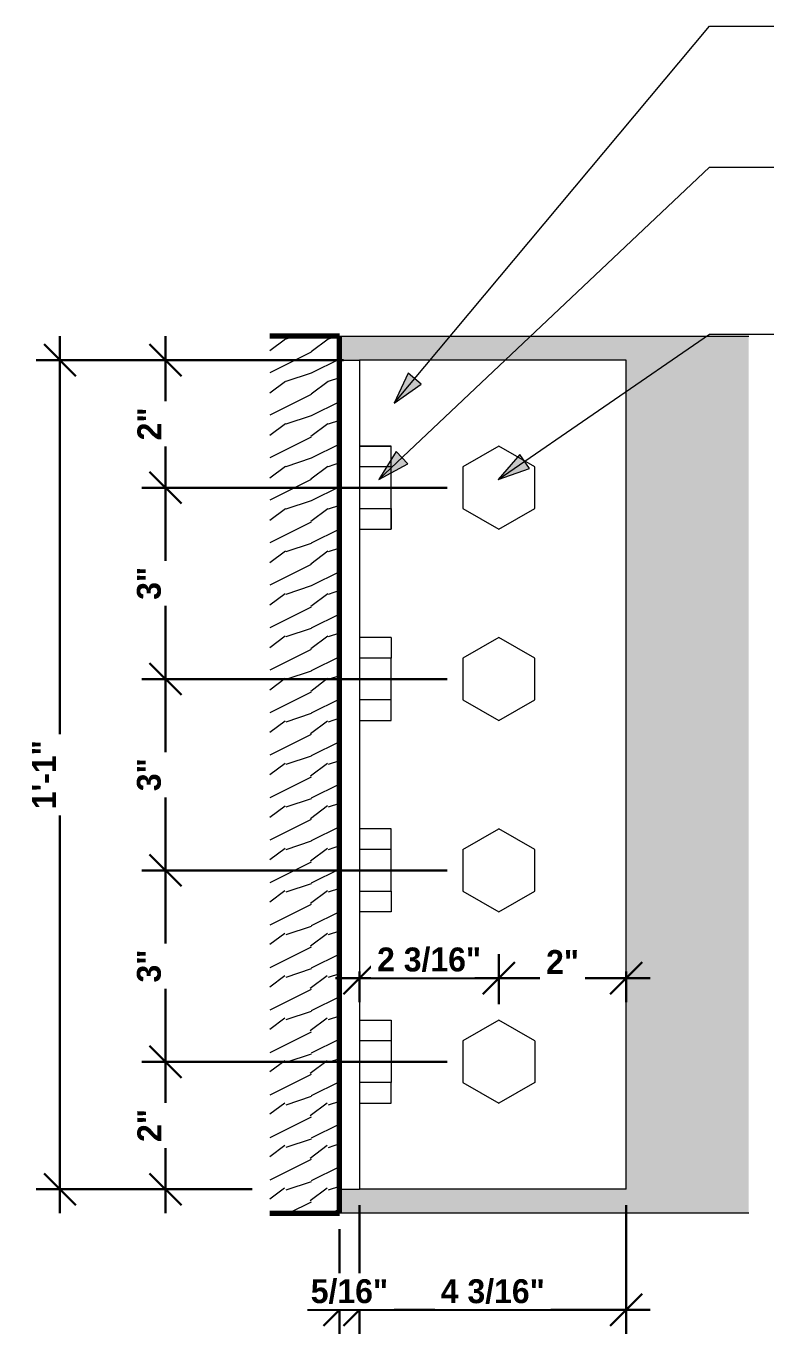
# Model space of a CAD drawing. Header units: inches. Extents: x -8628 to -8572.5, y 220.6 to 254.1.
# Drawn here: x -8628.05 to -8616.32, y 233.11 to 253.61 of the extents above; entities that cross this region are included whole.
import ezdxf

# ---------------------------------------------------------------- set-up
doc = ezdxf.new("R2010")
doc.units = ezdxf.units.IN
doc.header["$MEASUREMENT"] = 0
for name, color, linetype, lineweight in [('A-ANNO-DIMS-1', 211, 'Continuous', 30), ('G-ANNO-TEXT', 231, 'Continuous', 9), ('S-BEAM', 12, 'Continuous', 9), ('S-BEAM-1', 63, 'Continuous', 9), ('S-BEAM-2', 12, 'Continuous', 70), ('S-FSTN', 2, 'Continuous', 9)]:
    doc.layers.add(name, color=color, linetype=linetype, lineweight=lineweight)
doc.styles.add('Century Gothic_B', font='GOTHICB.TTF', dxfattribs={"height": 0.375})
doc.dimstyles.new('OD__1_16__Tol__', dxfattribs={"dimscale": 12, "dimtxt": 0.391563, "dimasz": 0.041667, "dimexe": 0.03125, "dimexo": 0.020833, "dimgap": 0.005208, "dimtad": 1, "dimdec": 4, "dimrnd": 0.0625, "dimzin": 3, "dimdsep": 46, "dimlunit": 4, "dimtxsty": 'Century Gothic_B', "dimblk1": 'OBLIQUE', "dimblk2": 'OBLIQUE', "dimsah": 1, "dimcen": 0.09, "dimdle": 0.03125, "dimazin": 0, "dimtfac": 1, "dimtdec": 4, "dimtix": 1, "dimtmove": 0, "dimatfit": 3, "dimfxl": 1, "dimtvp": 1, "dimtfill": 1, "dimfrac": 2, "dimtolj": 1, "dimtzin": 0, "dimlwd": 30, "dimlwe": 30, "dimarcsym": 2})

# ---------------------------------------------------------------- blocks, each defined once
blk = doc.blocks.new('Dimension Lumber - GLULAM - 5_125 in_ x 13_75 in_-2274259-GLULAM CONNECTION _1_ - VIEW 1')
at = {"layer": 'S-BEAM-1'}
blk.add_hatch(color=256, dxfattribs=at).paths.add_polyline_path([(-8620.632, 235), (-8616.71, 235), (-8616.71, 248.75), (-8623.132, 248.75), (-8623.132, 248.375), (-8618.632, 248.375), (-8618.632, 235.375), (-8623.132, 235.375), (-8623.132, 235), (-8620.773, 235)], flags=0)
at = {"layer": 'S-BEAM'}
for p, q in [((-8623.132, 248.75), (-8616.71, 248.75)), ((-8616.71, 235), (-8623.132, 235))]:
    blk.add_line(p, q, dxfattribs=at)
blk = doc.blocks.new('060523 - W_P_C - Fastenings - Column Base _ Top with X Bracing - Custom - GLULAM CONNECTION _1_-2390692-GLULAM CONNECTION _1_ - VIEW 1')
at = {"layer": 'S-FSTN'}
for p, q in [((-8623.132, 248.375), (-8622.819, 248.375)), ((-8618.632, 248.375), (-8622.819, 248.375)), ((-8622.819, 248.375), (-8622.819, 235.375)), ((-8618.632, 235.375), (-8618.632, 248.375)), ((-8622.819, 247.025), (-8622.319, 247.025)), ((-8622.319, 247.025), (-8622.819, 247.025)), ((-8622.319, 246.7), (-8622.319, 247.025)), ((-8622.319, 246.7), (-8622.319, 247.025)), ((-8620.632, 247.025), (-8621.194, 246.7)), ((-8620.632, 247.025), (-8621.194, 246.7)), ((-8620.069, 246.7), (-8620.632, 247.025)), ((-8620.069, 246.7), (-8620.632, 247.025)), ((-8622.319, 246.7), (-8622.819, 246.7)), ((-8622.319, 246.7), (-8622.819, 246.7)), ((-8622.319, 246.05), (-8622.319, 246.7)), ((-8622.319, 246.05), (-8622.319, 246.7)), ((-8621.194, 246.7), (-8621.194, 246.05)), ((-8621.194, 246.7), (-8621.194, 246.05)), ((-8620.069, 246.05), (-8620.069, 246.7)), ((-8620.069, 246.05), (-8620.069, 246.7)), ((-8622.819, 246.05), (-8622.319, 246.05)), ((-8622.819, 246.05), (-8622.319, 246.05)), ((-8622.319, 246.05), (-8622.319, 245.725)), ((-8622.319, 245.725), (-8622.319, 246.05)), ((-8621.194, 246.05), (-8620.632, 245.725)), ((-8621.194, 246.05), (-8620.632, 245.725)), ((-8620.632, 245.725), (-8620.069, 246.05)), ((-8620.632, 245.725), (-8620.069, 246.05)), ((-8622.819, 245.725), (-8622.319, 245.725)), ((-8622.819, 245.725), (-8622.319, 245.725)), ((-8622.319, 244.025), (-8622.819, 244.025)), ((-8622.319, 244.025), (-8622.319, 243.7)), ((-8620.632, 244.025), (-8621.194, 243.7)), ((-8620.069, 243.7), (-8620.632, 244.025)), ((-8622.319, 243.7), (-8622.819, 243.7)), ((-8622.319, 243.05), (-8622.319, 243.7)), ((-8621.194, 243.7), (-8621.194, 243.05)), ((-8620.069, 243.05), (-8620.069, 243.7)), ((-8622.319, 243.05), (-8622.819, 243.05)), ((-8622.319, 242.725), (-8622.319, 243.05)), ((-8621.194, 243.05), (-8620.632, 242.725)), ((-8620.632, 242.725), (-8620.069, 243.05)), ((-8622.819, 242.725), (-8622.319, 242.725)), ((-8622.319, 241.025), (-8622.819, 241.025)), ((-8622.319, 240.7), (-8622.319, 241.025)), ((-8621.194, 240.7), (-8620.632, 241.025)), ((-8620.069, 240.7), (-8620.632, 241.025)), ((-8622.319, 240.7), (-8622.819, 240.7)), ((-8622.319, 240.05), (-8622.319, 240.7)), ((-8621.194, 240.7), (-8621.194, 240.05)), ((-8620.069, 240.05), (-8620.069, 240.7)), ((-8622.819, 240.05), (-8622.319, 240.05)), ((-8622.319, 240.05), (-8622.319, 239.725)), ((-8621.194, 240.05), (-8620.632, 239.725)), ((-8620.632, 239.725), (-8620.069, 240.05)), ((-8622.319, 239.725), (-8622.819, 239.725)), ((-8622.819, 238.025), (-8622.319, 238.025)), ((-8622.319, 238.025), (-8622.319, 237.7)), ((-8620.632, 238.025), (-8621.194, 237.7)), ((-8620.069, 237.7), (-8620.632, 238.025)), ((-8622.319, 237.7), (-8622.819, 237.7)), ((-8622.319, 237.7), (-8622.319, 237.05)), ((-8621.194, 237.7), (-8621.194, 237.05)), ((-8620.069, 237.7), (-8620.069, 237.05)), ((-8622.319, 237.05), (-8622.819, 237.05)), ((-8622.319, 236.725), (-8622.319, 237.05)), ((-8621.194, 237.05), (-8620.632, 236.725)), ((-8620.069, 237.05), (-8620.632, 236.725)), ((-8622.819, 236.725), (-8622.319, 236.725)), ((-8623.132, 235.375), (-8622.819, 235.375)), ((-8618.632, 235.375), (-8622.819, 235.375))]:
    blk.add_line(p, q, dxfattribs=at)
blk = doc.blocks.new('Dimension Lumber - GLULAM - 5_125 in_ x 13_75 in_-2000024-GLULAM CONNECTION _1_ - VIEW 1')
at = {"layer": 'S-BEAM'}
h = blk.add_hatch(dxfattribs=at)
h.set_pattern_fill('FP_1', color=256, style=0, pattern_type=2)
h.set_pattern_definition([(216.87, (-8637.303, 241.371), (1.9989976, 1.3330036), [0.333, -2.999]), (206.565, (-8636.903, 241.171), (-0.666349, -0.6663477), [0.745, -0.745]), (198.435, (-8636.903, 240.837), (-1.3325832, -0.6666093), [0.421, -1.686])])
h.paths.add_polyline_path([(-8623.132, 235), (-8623.132, 248.75), (-8624.223, 248.75), (-8624.223, 235)], flags=0)
at = {"layer": 'S-BEAM-2'}
for p, q in [((-8623.132, 248.75), (-8624.223, 248.75)), ((-8623.132, 235), (-8623.132, 248.75)), ((-8624.223, 235), (-8623.132, 235))]:
    blk.add_line(p, q, dxfattribs=at)
blk = doc.blocks.new('_Oblique')
at = {"color": 0, "linetype": 'ByBlock', "lineweight": -2}
blk.add_line((-0.5, -0.5), (0.5, 0.5), dxfattribs=at)
blk = doc.blocks.new('DIMBLOCK1-GLULAM CONNECTION _1_ - VIEW 1')
at = {"layer": 'A-ANNO-DIMS-1', "color": 0, "lineweight": 30, "transparency": 16777216}
for p, q in [((-8622.819, 235.125), (-8622.819, 233.109)), ((-8618.632, 235.125), (-8618.632, 233.109)), ((-8618.257, 233.484), (-8623.194, 233.484))]:
    blk.add_line(p, q, dxfattribs=at)
at = {"layer": 'Defpoints', "color": 0, "transparency": 16777216}
for p in [(-8622.819, 235.375), (-8618.632, 235.375), (-8622.819, 233.484)]:
    blk.add_point(p, dxfattribs=at)
at = {"layer": 'A-ANNO-DIMS-1', "color": 0, "lineweight": 30, "transparency": 16777216, "xscale": 0.4999999999999999, "yscale": 0.4999999999999999, "zscale": 0.4999999999999999, "rotation": 180}
blk.add_blockref('_Oblique', (-8622.819, 233.484), dxfattribs=at)
at = {"layer": 'A-ANNO-DIMS-1', "color": 0, "lineweight": 30, "transparency": 16777216, "xscale": 0.4999999999999999, "yscale": 0.4999999999999999, "zscale": 0.4999999999999999}
blk.add_blockref('_Oblique', (-8618.632, 233.484), dxfattribs=at)
at = {"layer": 'A-ANNO-DIMS-1', "color": 0, "transparency": 16777216, "insert": (-8620.726, 233.772), "char_height": 0.375, "attachment_point": 5, "style": 'Century Gothic_B', "bg_fill": 3, "box_fill_scale": 1.25, "bg_fill_color": 256, "bg_fill_true_color": 13158600, "bg_fill_transparency": 0}
blk.add_mtext('\\A1;4 3/16"', dxfattribs=at)
blk = doc.blocks.new('DIMBLOCK2-GLULAM CONNECTION _1_ - VIEW 1')
at = {"layer": 'A-ANNO-DIMS-1', "color": 0, "lineweight": 30, "transparency": 16777216}
for p, q in [((-8622.819, 235.125), (-8622.819, 233.109)), ((-8623.132, 234.75), (-8623.132, 233.109)), ((-8623.132, 233.484), (-8623.632, 233.484)), ((-8622.819, 233.484), (-8623.132, 233.484)), ((-8622.819, 233.484), (-8622.319, 233.484))]:
    blk.add_line(p, q, dxfattribs=at)
at = {"layer": 'Defpoints', "color": 0, "transparency": 16777216}
for p in [(-8622.819, 235.375), (-8623.132, 235)]:
    blk.add_point(p, dxfattribs=at)
at = {"layer": 'A-ANNO-DIMS-1', "color": 0, "lineweight": 30, "transparency": 16777216, "xscale": 0.4999999999999999, "yscale": 0.4999999999999999, "zscale": 0.4999999999999999}
blk.add_blockref('_Oblique', (-8623.132, 233.484), dxfattribs=at)
at = {"layer": 'A-ANNO-DIMS-1', "color": 0, "lineweight": 30, "transparency": 16777216, "xscale": 0.4999999999999999, "yscale": 0.4999999999999999, "zscale": 0.4999999999999999, "rotation": 180}
blk.add_blockref('_Oblique', (-8622.819, 233.484), dxfattribs=at)
at = {"layer": 'A-ANNO-DIMS-1', "color": 0, "transparency": 16777216, "insert": (-8622.976, 233.772), "char_height": 0.375, "attachment_point": 5, "style": 'Century Gothic_B', "bg_fill": 3, "box_fill_scale": 1.25, "bg_fill_color": 256, "bg_fill_true_color": 13158600, "bg_fill_transparency": 0}
blk.add_mtext('\\A1;5/16"', dxfattribs=at)
at = {"layer": 'Defpoints', "color": 0, "transparency": 16777216}
blk.add_point((-8623.132, 233.484), dxfattribs=at)
blk = doc.blocks.new('DIMBLOCK3-GLULAM CONNECTION _1_ - VIEW 1')
at = {"layer": 'A-ANNO-DIMS-1', "color": 0, "lineweight": 30, "transparency": 16777216}
for p, q in [((-8625.861, 235), (-8625.861, 237.75)), ((-8621.444, 237.375), (-8626.236, 237.375)), ((-8624.503, 235.375), (-8626.236, 235.375))]:
    blk.add_line(p, q, dxfattribs=at)
at = {"layer": 'Defpoints', "color": 0, "transparency": 16777216}
for p in [(-8625.861, 237.375), (-8621.194, 237.375), (-8624.253, 235.375)]:
    blk.add_point(p, dxfattribs=at)
at = {"layer": 'A-ANNO-DIMS-1', "color": 0, "lineweight": 30, "transparency": 16777216, "xscale": 0.4999999999999999, "yscale": 0.4999999999999999, "zscale": 0.4999999999999999}
for p, rotation in [((-8625.861, 237.375), 90), ((-8625.861, 235.375), 270)]:
    blk.add_blockref('_Oblique', p, dxfattribs=dict(at, rotation=rotation))
at = {"layer": 'A-ANNO-DIMS-1', "color": 0, "transparency": 16777216, "insert": (-8626.116, 236.375), "char_height": 0.375, "attachment_point": 5, "rotation": 90, "style": 'Century Gothic_B', "bg_fill": 3, "box_fill_scale": 1.25, "bg_fill_color": 256, "bg_fill_true_color": 13158600, "bg_fill_transparency": 0}
blk.add_mtext('\\A1;2"', dxfattribs=at)
blk = doc.blocks.new('DIMBLOCK4-GLULAM CONNECTION _1_ - VIEW 1')
at = {"layer": 'A-ANNO-DIMS-1', "color": 0, "lineweight": 30, "transparency": 16777216}
for p, q in [((-8625.861, 237), (-8625.861, 240.75)), ((-8621.444, 240.375), (-8626.236, 240.375)), ((-8621.444, 237.375), (-8626.236, 237.375))]:
    blk.add_line(p, q, dxfattribs=at)
at = {"layer": 'Defpoints', "color": 0, "transparency": 16777216}
for p in [(-8625.861, 240.375), (-8621.194, 240.375), (-8621.194, 237.375)]:
    blk.add_point(p, dxfattribs=at)
at = {"layer": 'A-ANNO-DIMS-1', "color": 0, "lineweight": 30, "transparency": 16777216, "xscale": 0.4999999999999999, "yscale": 0.4999999999999999, "zscale": 0.4999999999999999}
for p, rotation in [((-8625.861, 240.375), 90), ((-8625.861, 237.375), 270)]:
    blk.add_blockref('_Oblique', p, dxfattribs=dict(at, rotation=rotation))
at = {"layer": 'A-ANNO-DIMS-1', "color": 0, "transparency": 16777216, "insert": (-8626.121, 238.875), "char_height": 0.375, "attachment_point": 5, "rotation": 90, "style": 'Century Gothic_B', "bg_fill": 3, "box_fill_scale": 1.25, "bg_fill_color": 256, "bg_fill_true_color": 13158600, "bg_fill_transparency": 0}
blk.add_mtext('\\A1;3"', dxfattribs=at)
blk = doc.blocks.new('DIMBLOCK5-GLULAM CONNECTION _1_ - VIEW 1')
at = {"layer": 'A-ANNO-DIMS-1', "color": 0, "lineweight": 30, "transparency": 16777216}
for p, q in [((-8625.861, 240), (-8625.861, 243.75)), ((-8621.444, 243.375), (-8626.236, 243.375)), ((-8621.444, 240.375), (-8626.236, 240.375))]:
    blk.add_line(p, q, dxfattribs=at)
at = {"layer": 'Defpoints', "color": 0, "transparency": 16777216}
for p in [(-8625.861, 243.375), (-8621.194, 243.375), (-8621.194, 240.375)]:
    blk.add_point(p, dxfattribs=at)
at = {"layer": 'A-ANNO-DIMS-1', "color": 0, "lineweight": 30, "transparency": 16777216, "xscale": 0.4999999999999999, "yscale": 0.4999999999999999, "zscale": 0.4999999999999999}
for p, rotation in [((-8625.861, 243.375), 90), ((-8625.861, 240.375), 270)]:
    blk.add_blockref('_Oblique', p, dxfattribs=dict(at, rotation=rotation))
at = {"layer": 'A-ANNO-DIMS-1', "color": 0, "transparency": 16777216, "insert": (-8626.121, 241.875), "char_height": 0.375, "attachment_point": 5, "rotation": 90, "style": 'Century Gothic_B', "bg_fill": 3, "box_fill_scale": 1.25, "bg_fill_color": 256, "bg_fill_true_color": 13158600, "bg_fill_transparency": 0}
blk.add_mtext('\\A1;3"', dxfattribs=at)
blk = doc.blocks.new('DIMBLOCK6-GLULAM CONNECTION _1_ - VIEW 1')
at = {"layer": 'A-ANNO-DIMS-1', "color": 0, "lineweight": 30, "transparency": 16777216}
for p, q in [((-8625.861, 243), (-8625.861, 246.75)), ((-8621.444, 246.375), (-8626.236, 246.375)), ((-8621.444, 243.375), (-8626.236, 243.375))]:
    blk.add_line(p, q, dxfattribs=at)
at = {"layer": 'Defpoints', "color": 0, "transparency": 16777216}
for p in [(-8625.861, 246.375), (-8621.194, 246.375), (-8621.194, 243.375)]:
    blk.add_point(p, dxfattribs=at)
at = {"layer": 'A-ANNO-DIMS-1', "color": 0, "lineweight": 30, "transparency": 16777216, "xscale": 0.4999999999999999, "yscale": 0.4999999999999999, "zscale": 0.4999999999999999}
for p, rotation in [((-8625.861, 246.375), 90), ((-8625.861, 243.375), 270)]:
    blk.add_blockref('_Oblique', p, dxfattribs=dict(at, rotation=rotation))
at = {"layer": 'A-ANNO-DIMS-1', "color": 0, "transparency": 16777216, "insert": (-8626.121, 244.875), "char_height": 0.375, "attachment_point": 5, "rotation": 90, "style": 'Century Gothic_B', "bg_fill": 3, "box_fill_scale": 1.25, "bg_fill_color": 256, "bg_fill_true_color": 13158600, "bg_fill_transparency": 0}
blk.add_mtext('\\A1;3"', dxfattribs=at)
blk = doc.blocks.new('DIMBLOCK7-GLULAM CONNECTION _1_ - VIEW 1')
at = {"layer": 'A-ANNO-DIMS-1', "color": 0, "lineweight": 30, "transparency": 16777216}
for p, q in [((-8625.861, 246), (-8625.861, 248.75)), ((-8623.069, 248.375), (-8626.236, 248.375)), ((-8621.444, 246.375), (-8626.236, 246.375))]:
    blk.add_line(p, q, dxfattribs=at)
at = {"layer": 'Defpoints', "color": 0, "transparency": 16777216}
for p in [(-8625.861, 248.375), (-8622.819, 248.375), (-8621.194, 246.375)]:
    blk.add_point(p, dxfattribs=at)
at = {"layer": 'A-ANNO-DIMS-1', "color": 0, "lineweight": 30, "transparency": 16777216, "xscale": 0.4999999999999999, "yscale": 0.4999999999999999, "zscale": 0.4999999999999999}
for p, rotation in [((-8625.861, 248.375), 90), ((-8625.861, 246.375), 270)]:
    blk.add_blockref('_Oblique', p, dxfattribs=dict(at, rotation=rotation))
at = {"layer": 'A-ANNO-DIMS-1', "color": 0, "transparency": 16777216, "insert": (-8626.116, 247.375), "char_height": 0.375, "attachment_point": 5, "rotation": 90, "style": 'Century Gothic_B', "bg_fill": 3, "box_fill_scale": 1.25, "bg_fill_color": 256, "bg_fill_true_color": 13158600, "bg_fill_transparency": 0}
blk.add_mtext('\\A1;2"', dxfattribs=at)
blk = doc.blocks.new('DIMBLOCK8-GLULAM CONNECTION _1_ - VIEW 1')
at = {"layer": 'A-ANNO-DIMS-1', "color": 0, "lineweight": 30, "transparency": 16777216}
for p, q in [((-8627.518, 235), (-8627.518, 248.75)), ((-8623.069, 248.375), (-8627.893, 248.375)), ((-8624.503, 235.375), (-8627.893, 235.375))]:
    blk.add_line(p, q, dxfattribs=at)
at = {"layer": 'Defpoints', "color": 0, "transparency": 16777216}
for p in [(-8627.518, 248.375), (-8622.819, 248.375), (-8624.253, 235.375)]:
    blk.add_point(p, dxfattribs=at)
at = {"layer": 'A-ANNO-DIMS-1', "color": 0, "lineweight": 30, "transparency": 16777216, "xscale": 0.4999999999999999, "yscale": 0.4999999999999999, "zscale": 0.4999999999999999}
for p, rotation in [((-8627.518, 248.375), 90), ((-8627.518, 235.375), 270)]:
    blk.add_blockref('_Oblique', p, dxfattribs=dict(at, rotation=rotation))
at = {"layer": 'A-ANNO-DIMS-1', "color": 0, "transparency": 16777216, "insert": (-8627.768, 241.875), "char_height": 0.375, "attachment_point": 5, "rotation": 90, "style": 'Century Gothic_B', "bg_fill": 3, "box_fill_scale": 1.25, "bg_fill_color": 256, "bg_fill_true_color": 13158600, "bg_fill_transparency": 0}
blk.add_mtext('\\A1;1\'-1"', dxfattribs=at)
blk = doc.blocks.new('DIMBLOCK9-GLULAM CONNECTION _1_ - VIEW 1')
at = {"layer": 'A-ANNO-DIMS-1', "color": 0, "lineweight": 30, "transparency": 16777216}
for p, q in [((-8620.632, 238.275), (-8620.632, 239.059)), ((-8623.194, 238.684), (-8620.257, 238.684)), ((-8622.819, 238.788), (-8622.819, 238.309))]:
    blk.add_line(p, q, dxfattribs=at)
at = {"layer": 'Defpoints', "color": 0, "transparency": 16777216}
for p in [(-8622.819, 239.038), (-8620.632, 238.684), (-8620.632, 238.025)]:
    blk.add_point(p, dxfattribs=at)
at = {"layer": 'A-ANNO-DIMS-1', "color": 0, "lineweight": 30, "transparency": 16777216, "xscale": 0.4999999999999999, "yscale": 0.4999999999999999, "zscale": 0.4999999999999999, "rotation": 180}
blk.add_blockref('_Oblique', (-8622.819, 238.684), dxfattribs=at)
at = {"layer": 'A-ANNO-DIMS-1', "color": 0, "lineweight": 30, "transparency": 16777216, "xscale": 0.4999999999999999, "yscale": 0.4999999999999999, "zscale": 0.4999999999999999}
blk.add_blockref('_Oblique', (-8620.632, 238.684), dxfattribs=at)
at = {"layer": 'A-ANNO-DIMS-1', "color": 0, "transparency": 16777216, "insert": (-8621.726, 238.973), "char_height": 0.375, "attachment_point": 5, "style": 'Century Gothic_B', "bg_fill": 3, "box_fill_scale": 1.25, "bg_fill_color": 256, "bg_fill_true_color": 13158600, "bg_fill_transparency": 0}
blk.add_mtext('\\A1;2 3/16"', dxfattribs=at)
blk = doc.blocks.new('DIMBLOCK10-GLULAM CONNECTION _1_ - VIEW 1')
at = {"layer": 'A-ANNO-DIMS-1', "color": 0, "lineweight": 30, "transparency": 16777216}
for p, q in [((-8620.632, 238.275), (-8620.632, 239.059)), ((-8621.007, 238.684), (-8618.257, 238.684)), ((-8618.632, 238.788), (-8618.632, 238.309))]:
    blk.add_line(p, q, dxfattribs=at)
at = {"layer": 'Defpoints', "color": 0, "transparency": 16777216}
for p in [(-8618.632, 239.038), (-8618.632, 238.684), (-8620.632, 238.025)]:
    blk.add_point(p, dxfattribs=at)
at = {"layer": 'A-ANNO-DIMS-1', "color": 0, "lineweight": 30, "transparency": 16777216, "xscale": 0.4999999999999999, "yscale": 0.4999999999999999, "zscale": 0.4999999999999999, "rotation": 180}
blk.add_blockref('_Oblique', (-8620.632, 238.684), dxfattribs=at)
at = {"layer": 'A-ANNO-DIMS-1', "color": 0, "lineweight": 30, "transparency": 16777216, "xscale": 0.4999999999999999, "yscale": 0.4999999999999999, "zscale": 0.4999999999999999}
blk.add_blockref('_Oblique', (-8618.632, 238.684), dxfattribs=at)
at = {"layer": 'A-ANNO-DIMS-1', "color": 0, "transparency": 16777216, "insert": (-8619.632, 238.939), "char_height": 0.375, "attachment_point": 5, "style": 'Century Gothic_B', "bg_fill": 3, "box_fill_scale": 1.25, "bg_fill_color": 256, "bg_fill_true_color": 13158600, "bg_fill_transparency": 0}
blk.add_mtext('\\A1;2"', dxfattribs=at)

msp = doc.modelspace()

# ---------------------------------------------------------------- hatches: boundary and pattern name
at = {"layer": 'G-ANNO-TEXT'}
for points in [[(-8622.27305, 247.70205), (-8621.84932, 247.99938), (-8622.05476, 248.17141)], [(-8622.51327, 246.50097), (-8622.05777, 246.74688), (-8622.24175, 246.94168)], [(-8620.63958, 246.50097), (-8620.15177, 246.67413), (-8620.30371, 246.89484)]]:
    msp.add_hatch(color=256, dxfattribs=at).paths.add_polyline_path(points, flags=0)

# ---------------------------------------------------------------- linework, layer by layer
for p, q in [((-8622.27305, 247.70205), (-8617.32461, 253.61136)), ((-8617.32461, 253.61136), (-8616.3157, 253.61136)), ((-8622.51327, 246.50097), (-8617.32461, 251.40137)), ((-8617.32461, 251.40137), (-8616.3157, 251.40137)), ((-8620.63958, 246.50097), (-8617.32461, 248.78302)), ((-8617.32461, 248.78302), (-8616.3157, 248.78302)), ((-8622.05476, 248.17141), (-8622.27305, 247.70205)), ((-8621.84932, 247.99938), (-8622.05476, 248.17141)), ((-8622.27305, 247.70205), (-8621.84932, 247.99938)), ((-8622.24175, 246.94168), (-8622.51327, 246.50097)), ((-8622.05777, 246.74688), (-8622.24175, 246.94168)), ((-8620.30371, 246.89484), (-8620.63958, 246.50097)), ((-8620.15177, 246.67413), (-8620.30371, 246.89484)), ((-8622.51327, 246.50097), (-8622.05777, 246.74688)), ((-8620.63958, 246.50097), (-8620.15177, 246.67413))]:
    msp.add_line(p, q, dxfattribs=at)

# ---------------------------------------------------------------- block references
at = {"layer": 'S-BEAM'}
for name in ['Dimension Lumber - GLULAM - 5_125 in_ x 13_75 in_-2000024-GLULAM CONNECTION _1_ - VIEW 1', 'Dimension Lumber - GLULAM - 5_125 in_ x 13_75 in_-2274259-GLULAM CONNECTION _1_ - VIEW 1']:
    msp.add_blockref(name, (0, 0), dxfattribs=at)
at = {"layer": 'S-FSTN'}
msp.add_blockref('060523 - W_P_C - Fastenings - Column Base _ Top with X Bracing - Custom - GLULAM CONNECTION _1_-2390692-GLULAM CONNECTION _1_ - VIEW 1', (0, 0), dxfattribs=at)

# ---------------------------------------------------------------- next in the draw order: dimensions: what is measured, and where the dimension line sits
at = {"layer": 'A-ANNO-DIMS-1'}
dim = msp.add_linear_dim(base=(-8622.81938, 233.48358), p1=(-8618.63188, 235.375), p2=(-8622.81938, 235.375), dimstyle='OD__1_16__Tol__', override={"dimpost": '<>', "dimfxl": 4.1875}, dxfattribs=at)
dim.commit()
dim.dimension.update_dxf_attribs({"geometry": 'DIMBLOCK1-GLULAM CONNECTION _1_ - VIEW 1', "text_midpoint": (-8620.72563, 233.77233)})

# ---------------------------------------------------------------- next in the draw order: dimensions: what is measured, and where the dimension line sits
dim = msp.add_linear_dim(base=(-8623.13188, 233.48358), p1=(-8622.81938, 235.375), p2=(-8623.13188, 235), dimstyle='OD__1_16__Tol__', override={"dimpost": '<>', "dimfxl": 0.488141}, dxfattribs=at)
dim.commit()
dim.dimension.update_dxf_attribs({"geometry": 'DIMBLOCK2-GLULAM CONNECTION _1_ - VIEW 1', "text_midpoint": (-8622.97563, 233.77233)})

# ---------------------------------------------------------------- next in the draw order: dimensions: what is measured, and where the dimension line sits
dim = msp.add_linear_dim(base=(-8625.86138, 237.375), p1=(-8624.25338, 235.375), p2=(-8621.19438, 237.375), angle=90, dimstyle='OD__1_16__Tol__', override={"dimpost": '<>', "dimfxl": 3.65479}, dxfattribs=at)
dim.commit()
dim.dimension.update_dxf_attribs({"geometry": 'DIMBLOCK3-GLULAM CONNECTION _1_ - VIEW 1', "text_midpoint": (-8626.1161, 236.375)})

# ---------------------------------------------------------------- next in the draw order: dimensions: what is measured, and where the dimension line sits
dim = msp.add_linear_dim(base=(-8625.86138, 240.375), p1=(-8621.19438, 237.375), p2=(-8621.19438, 240.375), angle=90, dimstyle='OD__1_16__Tol__', override={"dimpost": '<>', "dimfxl": 3}, dxfattribs=at)
dim.commit()
dim.dimension.update_dxf_attribs({"geometry": 'DIMBLOCK4-GLULAM CONNECTION _1_ - VIEW 1', "text_midpoint": (-8626.12081, 238.875)})

# ---------------------------------------------------------------- next in the draw order: dimensions: what is measured, and where the dimension line sits
dim = msp.add_linear_dim(base=(-8625.86138, 243.375), p1=(-8621.19438, 240.375), p2=(-8621.19438, 243.375), angle=90, dimstyle='OD__1_16__Tol__', override={"dimpost": '<>', "dimfxl": 3}, dxfattribs=at)
dim.commit()
dim.dimension.update_dxf_attribs({"geometry": 'DIMBLOCK5-GLULAM CONNECTION _1_ - VIEW 1', "text_midpoint": (-8626.12081, 241.875)})

# ---------------------------------------------------------------- next in the draw order: dimensions: what is measured, and where the dimension line sits
dim = msp.add_linear_dim(base=(-8625.86138, 246.375), p1=(-8621.19438, 243.375), p2=(-8621.19438, 246.375), angle=90, dimstyle='OD__1_16__Tol__', override={"dimpost": '<>', "dimfxl": 3}, dxfattribs=at)
dim.commit()
dim.dimension.update_dxf_attribs({"geometry": 'DIMBLOCK6-GLULAM CONNECTION _1_ - VIEW 1', "text_midpoint": (-8626.12081, 244.875)})

# ---------------------------------------------------------------- next in the draw order: dimensions: what is measured, and where the dimension line sits
dim = msp.add_linear_dim(base=(-8625.86138, 248.375), p1=(-8621.19438, 246.375), p2=(-8622.81938, 248.375), angle=90, dimstyle='OD__1_16__Tol__', override={"dimpost": '<>', "dimfxl": 2.576941}, dxfattribs=at)
dim.commit()
dim.dimension.update_dxf_attribs({"geometry": 'DIMBLOCK7-GLULAM CONNECTION _1_ - VIEW 1', "text_midpoint": (-8626.1161, 247.375)})

# ---------------------------------------------------------------- next in the draw order: dimensions: what is measured, and where the dimension line sits
dim = msp.add_linear_dim(base=(-8627.51804, 248.375), p1=(-8624.25338, 235.375), p2=(-8622.81938, 248.375), angle=90, dimstyle='OD__1_16__Tol__', override={"dimpost": '<>', "dimfxl": 13.078852}, dxfattribs=at)
dim.commit()
dim.dimension.update_dxf_attribs({"geometry": 'DIMBLOCK8-GLULAM CONNECTION _1_ - VIEW 1', "text_midpoint": (-8627.76804, 241.875)})

# ---------------------------------------------------------------- next in the draw order: dimensions: what is measured, and where the dimension line sits
dim = msp.add_linear_dim(base=(-8620.63188, 238.68432), p1=(-8622.81938, 239.03788), p2=(-8620.63188, 238.02452), dimstyle='OD__1_16__Tol__', override={"dimpost": '<>', "dimfxl": 2.410819}, dxfattribs=at)
dim.commit()
dim.dimension.update_dxf_attribs({"geometry": 'DIMBLOCK9-GLULAM CONNECTION _1_ - VIEW 1', "text_midpoint": (-8621.72563, 238.97307)})

# ---------------------------------------------------------------- next in the draw order: dimensions: what is measured, and where the dimension line sits
dim = msp.add_linear_dim(base=(-8618.63188, 238.68432), p1=(-8620.63188, 238.02452), p2=(-8618.63188, 239.03788), dimstyle='OD__1_16__Tol__', override={"dimpost": '<>', "dimfxl": 2.242073}, dxfattribs=at)
dim.commit()
dim.dimension.update_dxf_attribs({"geometry": 'DIMBLOCK10-GLULAM CONNECTION _1_ - VIEW 1', "text_midpoint": (-8619.63188, 238.93904)})

doc.saveas('drawing.dxf')
